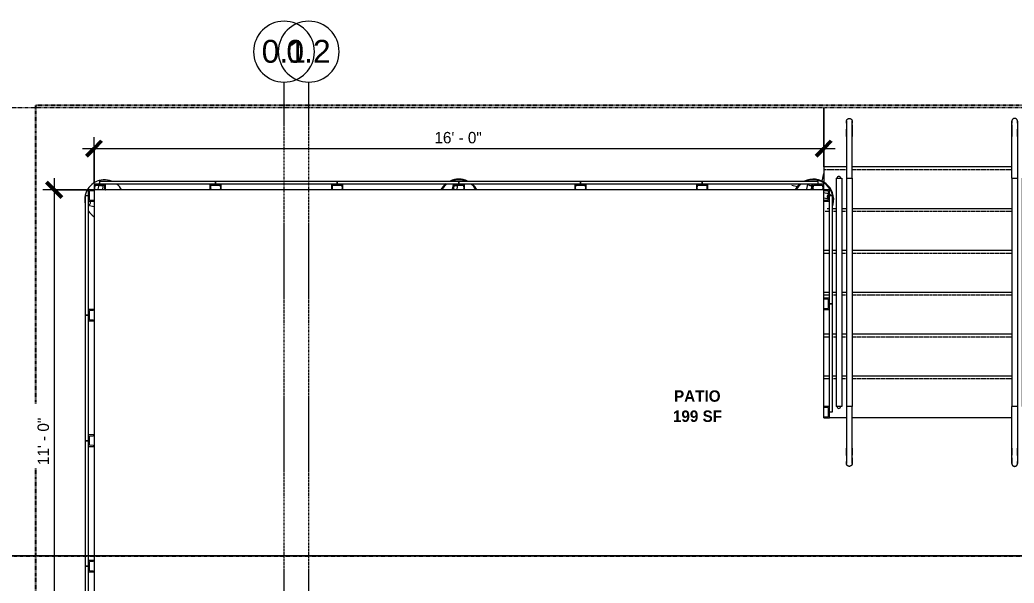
# Model space of a CAD drawing. Header units: inches. Extents: x -4058 to -1781, y 9814 to 12264.
# Drawn here: x -3898.8 to -3637.2, y 12115.7 to 12263.9 of the extents above; entities that cross this region are included whole.
import ezdxf

# ---------------------------------------------------------------- set-up
doc = ezdxf.new("R2010")
doc.units = ezdxf.units.IN
doc.header["$MEASUREMENT"] = 0
for name, pattern in [('Aligning Line 1_8_', [0.25, 0.125, -0.125]), ('Dash_2_', [0.25, 0.125, -0.125]), ('Grid Line 1_2_', [0.875, 0.5, -0.125, 0.125, -0.125]), ('Overhead 1_16_', [0.101562, 0.0625, -0.039062])]:
    doc.linetypes.add(name, pattern=pattern)
for name, color, linetype, lineweight in [('0-1', 7, 'Continuous', 5), ('0-2', 7, 'Continuous', 9), ('A-ANNO-DIMS', 211, 'Continuous', 9), ('A-ANNO-DIMS-32', 211, 'Continuous', 9), ('A-AREA-IDEN', 2, 'Continuous', 9), ('A-FLOR-1', 7, 'Continuous', 9), ('A-FLOR-HRAL-1', 7, 'Continuous', 9), ('A-GLAZ-CURT-1', 7, 'Continuous', 9), ('A-GLAZ-CWMG-1', 7, 'Continuous', 9), ('C-TOPO', 7, 'Continuous', 9), ('G-ANNO-SYMB', 111, 'Aligning Line 1_8_', 9), ('S-FNDN-1', 7, 'Continuous', 9), ('S-GRID-1', 1, 'Grid Line 1_2_', 9), ('S-GRID-IDEN', 1, 'Continuous', 9), ('S-STRS-1', 7, 'Continuous', 9), ('S-STRS-2', 7, 'Overhead 1_16_', 9)]:
    doc.layers.add(name, color=color, linetype=linetype, lineweight=lineweight)
doc.layers.add('0-3', color=250, linetype='Dash_2_')
doc.styles.add('Arial_1', font='arial.ttf', dxfattribs={"height": 6})
doc.styles.add('Century Gothic', font='ufonts.com_century-gothic.ttf', dxfattribs={"height": 3})
doc.styles.add('Century Gothic_B_1', font='GOTHICB.TTF', dxfattribs={"height": 3})
doc.dimstyles.new('MARKETING_DIMENSION', dxfattribs={"dimscale": 12, "dimtxt": 3.132505, "dimasz": 0.333333, "dimexe": 0.25, "dimexo": 0.166667, "dimgap": 0.041667, "dimtad": 1, "dimdec": 4, "dimrnd": 0.0625, "dimzin": 3, "dimdsep": 46, "dimlunit": 4, "dimtxsty": 'Century Gothic', "dimblk1": 'OBLIQUE', "dimblk2": 'OBLIQUE', "dimsah": 1, "dimcen": 0.09, "dimdle": 0.25, "dimazin": 0, "dimtfac": 1, "dimtdec": 4, "dimtix": 1, "dimtmove": 0, "dimatfit": 3, "dimfxl": 1, "dimtvp": 1, "dimtfill": 1, "dimfrac": 2, "dimtolj": 1, "dimtzin": 0, "dimarcsym": 2})

# ---------------------------------------------------------------- blocks, each defined once
blk = doc.blocks.new('Horizontal_Siding - Horizontal_Siding-2852725-UNIT PLANS - 1ST FLOOR')
at = {"layer": 'A-GLAZ-CURT-1'}
for p, q in [((-15.75, -2.25), (-15.75, -1.5)), ((15.75, -2.25), (-15.75, -2.25)), ((-14.25, -1.5), (14.25, -1.5)), ((15.75, -1.5), (15.75, -2.25))]:
    blk.add_line(p, q, dxfattribs=at)
blk = doc.blocks.new('Horizontal_Siding - Horizontal_Siding-2852726-UNIT PLANS - 1ST FLOOR')
at = {"layer": 'A-GLAZ-CURT-1'}
for p, q in [((-16.5, -2.25), (-16.5, -1.5)), ((16.5, -2.25), (-16.5, -2.25)), ((-15, -1.5), (15, -1.5)), ((16.5, -1.5), (16.5, -2.25))]:
    blk.add_line(p, q, dxfattribs=at)
blk = doc.blocks.new('Rectangular Mullion - RAILING POST-2669756-UNIT PLANS - 1ST FLOOR')
at = {"layer": 'A-GLAZ-CWMG-1'}
for p, q in [((-1.5, 1.5), (1.5, 1.5)), ((-1.5, 0), (-1.5, 1.5)), ((-1.22, 1.18), (-1.29, 0.21)), ((1.22, 1.18), (-1.22, 1.18)), ((1.29, 0.21), (1.22, 1.18)), ((1.5, 1.5), (1.5, 0))]:
    blk.add_line(p, q, dxfattribs=at)
for centre, radius, start, end in [((-1.5, 0.21), 0.21, 270, 0.528), ((1.5, 0.21), 0.211, 179.472, 270)]:
    blk.add_arc(centre, radius, start, end, dxfattribs=at)
blk = doc.blocks.new('Rectangular Mullion - RAILING POST-2806294-UNIT PLANS - 1ST FLOOR')
at = {"layer": 'A-GLAZ-CWMG-1'}
for p, q in [((0, 1.5), (-3, 1.5)), ((-3, 1.5), (-3, 0)), ((-2.79, 0.21), (-2.72, 1.18)), ((-2.72, 1.18), (-0.28, 1.18)), ((-0.28, 1.18), (-0.21, 0.21)), ((0, 0), (0, 1.5))]:
    blk.add_line(p, q, dxfattribs=at)
for centre, start, end in [((-3, 0.21), 270, 0.528), ((0, 0.21), 179.472, 270)]:
    blk.add_arc(centre, 0.21, start, end, dxfattribs=at)
blk = doc.blocks.new('Horizontal_Siding - Horizontal_Siding-2854549-UNIT PLANS - 1ST FLOOR')
at = {"layer": 'A-GLAZ-CURT-1'}
for p, q in [((-15.25, 2.25), (15.25, 2.25)), ((-15.25, 1.5), (-15.25, 2.25)), ((13.75, 1.5), (-13.75, 1.5)), ((15.25, 2.25), (15.25, 1.5))]:
    blk.add_line(p, q, dxfattribs=at)
blk = doc.blocks.new('Horizontal_Siding - Horizontal_Siding-2854550-UNIT PLANS - 1ST FLOOR')
at = {"layer": 'A-GLAZ-CURT-1'}
for p, q in [((-16, 2.25), (16, 2.25)), ((-16, 1.5), (-16, 2.25)), ((14.5, 1.5), (-14.5, 1.5)), ((16, 2.25), (16, 1.5))]:
    blk.add_line(p, q, dxfattribs=at)
blk = doc.blocks.new('Rectangular Mullion - RAILING POST-2666422-UNIT PLANS - 1ST FLOOR')
at = {"layer": 'A-GLAZ-CWMG-1'}
for p, q in [((-1.5, -1.5), (-1.5, 0)), ((1.5, 0), (1.5, -1.5)), ((1.5, -1.5), (-1.5, -1.5)), ((-1.29, -0.21), (-1.22, -1.18)), ((-1.22, -1.18), (1.22, -1.18)), ((1.22, -1.18), (1.29, -0.21))]:
    blk.add_line(p, q, dxfattribs=at)
for centre, radius, start, end in [((-1.5, -0.21), 0.211, 359.472, 90), ((1.5, -0.21), 0.21, 90, 180.528)]:
    blk.add_arc(centre, radius, start, end, dxfattribs=at)
blk = doc.blocks.new('Rectangular Mullion - RAILING POST-2680134-UNIT PLANS - 1ST FLOOR')
at = {"layer": 'A-GLAZ-CWMG-1'}
for p, q in [((-3, -1.5), (-3, 0)), ((0, 0), (0, -1.5)), ((0, -1.5), (-3, -1.5)), ((-2.79, -0.21), (-2.72, -1.18)), ((-2.72, -1.18), (-0.28, -1.18)), ((-0.28, -1.18), (-0.21, -0.21))]:
    blk.add_line(p, q, dxfattribs=at)
for centre, start, end in [((-3, -0.21), 359.472, 90), ((0, -0.21), 90, 180.528)]:
    blk.add_arc(centre, 0.21, start, end, dxfattribs=at)
blk = doc.blocks.new('Rectangular Mullion - RAILING POST-2806288-UNIT PLANS - 1ST FLOOR')
at = {"layer": 'A-GLAZ-CWMG-1'}
for p, q in [((-3, 0), (-3, -1.5)), ((0, -1.5), (0, 0)), ((-3, -1.5), (0, -1.5)), ((-2.72, -1.18), (-2.79, -0.21)), ((-0.28, -1.18), (-2.72, -1.18)), ((-0.21, -0.21), (-0.28, -1.18))]:
    blk.add_line(p, q, dxfattribs=at)
for centre, radius, start, end in [((-3, -0.21), 0.211, 359.472, 90), ((0, -0.21), 0.21, 90, 180.528)]:
    blk.add_arc(centre, radius, start, end, dxfattribs=at)
blk = doc.blocks.new('Horizontal_Siding - Horizontal_Siding-2853021-UNIT PLANS - 1ST FLOOR')
at = {"layer": 'A-GLAZ-CURT-1'}
for p, q in [((-14.25, 2.25), (14.25, 2.25)), ((-14.25, 1.5), (-14.25, 2.25)), ((12.75, 1.5), (-12.75, 1.5)), ((14.25, 2.25), (14.25, 1.5))]:
    blk.add_line(p, q, dxfattribs=at)
blk = doc.blocks.new('Railing - 1_-2850776-UNIT PLANS - 1ST FLOOR')
at = {"layer": 'A-FLOR-HRAL-1'}
for p, q in [((2, 11), (2, 0)), ((3.5, 0), (3.5, 11))]:
    blk.add_line(p, q, dxfattribs=at)
at = {"layer": 'A-FLOR-HRAL-1', "flags": 128}
for points in [[(2, 15), (2, 15.03), (2, 15.06), (2.01, 15.09), (2.01, 15.12), (2.01, 15.15), (2.02, 15.18), (2.03, 15.21), (2.04, 15.24), (2.05, 15.26), (2.06, 15.29), (2.07, 15.32), (2.08, 15.35), (2.1, 15.37), (2.11, 15.4), (2.13, 15.42), (2.15, 15.45), (2.17, 15.47), (2.19, 15.49), (2.21, 15.52), (2.23, 15.54), (2.25, 15.56), (2.27, 15.58), (2.3, 15.6), (2.32, 15.61), (2.34, 15.63), (2.37, 15.65), (2.4, 15.66), (2.42, 15.68), (2.45, 15.69), (2.48, 15.7), (2.51, 15.71), (2.53, 15.72), (2.56, 15.73), (2.59, 15.73), (2.62, 15.74), (2.65, 15.74), (2.68, 15.75), (2.71, 15.75), (2.74, 15.75)], [(2.75, 15.75), (2.78, 15.75), (2.81, 15.75), (2.84, 15.74), (2.87, 15.74), (2.9, 15.74), (2.93, 15.73), (2.96, 15.72), (2.99, 15.71), (3.01, 15.7), (3.04, 15.69), (3.07, 15.68), (3.1, 15.67), (3.12, 15.65), (3.15, 15.64), (3.17, 15.62), (3.2, 15.6), (3.22, 15.58), (3.24, 15.56), (3.27, 15.54), (3.29, 15.52), (3.31, 15.5), (3.33, 15.48), (3.35, 15.45), (3.36, 15.43), (3.38, 15.41), (3.4, 15.38), (3.41, 15.35), (3.43, 15.33), (3.44, 15.3), (3.45, 15.27), (3.46, 15.24), (3.47, 15.22), (3.48, 15.19), (3.48, 15.16), (3.49, 15.13), (3.49, 15.1), (3.5, 15.07), (3.5, 15.04), (3.5, 15.01)], [(2, 15), (2, 15), (2, 14.99), (2, 14.97), (2, 14.95), (2, 14.92), (2, 14.89), (2, 14.84), (2, 14.8), (2, 14.74), (2, 14.68), (2, 14.62), (2, 14.55), (2, 14.47), (2, 14.39), (2, 14.3), (2, 14.21), (2, 14.11), (2, 14.01), (2, 13.9), (2, 13.79), (2, 13.67), (2, 13.55), (2, 13.42), (2, 13.29), (2, 13.16), (2, 13.02), (2, 12.89), (2, 12.74), (2, 12.6), (2, 12.45), (2, 12.3), (2, 12.15), (2, 11.99), (2, 11.84), (2, 11.68), (2, 11.52), (2, 11.36), (2, 11.2), (2, 11.04), (2, 11)], [(2, 14.5), (2, 14.53), (2, 14.6), (2, 14.67), (2, 14.73), (2, 14.78), (2, 14.83), (2, 14.87), (2, 14.91), (2, 14.94), (2, 14.97), (2, 14.98), (2, 14.99), (2, 15)], [(3.5, 11), (3.5, 11.16), (3.5, 11.32), (3.5, 11.48), (3.5, 11.64), (3.5, 11.79), (3.5, 11.95), (3.5, 12.11), (3.5, 12.26), (3.5, 12.41), (3.5, 12.56), (3.5, 12.7), (3.5, 12.85), (3.5, 12.99), (3.5, 13.12), (3.5, 13.26), (3.5, 13.39), (3.5, 13.52), (3.5, 13.64), (3.5, 13.76), (3.5, 13.87), (3.5, 13.98), (3.5, 14.08), (3.5, 14.18), (3.5, 14.28), (3.5, 14.37), (3.5, 14.45), (3.5, 14.53), (3.5, 14.6), (3.5, 14.67), (3.5, 14.73), (3.5, 14.78), (3.5, 14.83), (3.5, 14.87), (3.5, 14.91), (3.5, 14.94), (3.5, 14.97), (3.5, 14.98), (3.5, 14.99), (3.5, 15), (3.5, 15)], [(3.5, 15), (3.5, 14.99), (3.5, 14.97), (3.5, 14.95), (3.5, 14.92), (3.5, 14.89), (3.5, 14.84), (3.5, 14.8), (3.5, 14.74), (3.5, 14.68), (3.5, 14.62), (3.5, 14.55), (3.5, 14.52)], [(3.5, 14.07), (3.5, 14.01), (3.5, 13.9), (3.5, 13.79), (3.5, 13.67), (3.5, 13.55), (3.5, 13.42), (3.5, 13.29), (3.5, 13.16), (3.5, 13.02), (3.5, 12.89), (3.5, 12.74), (3.5, 12.6), (3.5, 12.45), (3.5, 12.3), (3.5, 12.15), (3.5, 11.99), (3.5, 11.84), (3.5, 11.68), (3.5, 11.52), (3.5, 11.36), (3.5, 11.2), (3.5, 11.04), (3.5, 11)], [(2, 11), (2, 11.16), (2, 11.32), (2, 11.48), (2, 11.64), (2, 11.79), (2, 11.95), (2, 12.11), (2, 12.26), (2, 12.41), (2, 12.56), (2, 12.7), (2, 12.85), (2, 12.94)]]:
    blk.add_lwpolyline(points, dxfattribs=at)
at = {"layer": 'A-FLOR-HRAL-1'}
blk.add_arc((0, 0), 0.5, 360, 180, dxfattribs=at)
blk = doc.blocks.new('Railing - 1_-2850778-UNIT PLANS - 1ST FLOOR')
at = {"layer": 'A-FLOR-HRAL-1'}
for p, q in [((2, 0), (2, -11)), ((3.5, -11), (3.5, 0))]:
    blk.add_line(p, q, dxfattribs=at)
at = {"layer": 'A-FLOR-HRAL-1', "flags": 128}
for points in [[(2, -12.94), (2, -12.89), (2, -12.74), (2, -12.6), (2, -12.45), (2, -12.3), (2, -12.15), (2, -11.99), (2, -11.84), (2, -11.68), (2, -11.52), (2, -11.36), (2, -11.2), (2, -11.04), (2, -11)], [(2, -11), (2, -11.16), (2, -11.32), (2, -11.48), (2, -11.64), (2, -11.79), (2, -11.95), (2, -12.11), (2, -12.26), (2, -12.41), (2, -12.56), (2, -12.7), (2, -12.85), (2, -12.99), (2, -13.12), (2, -13.26), (2, -13.39), (2, -13.52), (2, -13.64), (2, -13.76), (2, -13.87), (2, -13.98), (2, -14.08), (2, -14.18), (2, -14.28), (2, -14.37), (2, -14.45), (2, -14.53), (2, -14.6), (2, -14.67), (2, -14.73), (2, -14.78), (2, -14.83), (2, -14.87), (2, -14.91), (2, -14.94), (2, -14.97), (2, -14.98), (2, -14.99), (2, -15), (2, -15)], [(3.5, -11), (3.5, -11.16), (3.5, -11.32), (3.5, -11.48), (3.5, -11.64), (3.5, -11.79), (3.5, -11.95), (3.5, -12.11), (3.5, -12.26), (3.5, -12.41), (3.5, -12.56), (3.5, -12.7), (3.5, -12.85)], [(3.5, -15), (3.5, -15), (3.5, -14.99), (3.5, -14.97), (3.5, -14.95), (3.5, -14.92), (3.5, -14.89), (3.5, -14.84), (3.5, -14.8), (3.5, -14.74), (3.5, -14.68), (3.5, -14.62), (3.5, -14.55), (3.5, -14.47), (3.5, -14.39), (3.5, -14.3), (3.5, -14.21), (3.5, -14.11), (3.5, -14.01), (3.5, -13.9), (3.5, -13.79), (3.5, -13.67), (3.5, -13.55), (3.5, -13.42), (3.5, -13.29), (3.5, -13.16), (3.5, -13.02), (3.5, -12.89), (3.5, -12.74), (3.5, -12.6), (3.5, -12.45), (3.5, -12.3), (3.5, -12.15), (3.5, -11.99), (3.5, -11.84), (3.5, -11.68), (3.5, -11.52), (3.5, -11.36), (3.5, -11.2), (3.5, -11.04), (3.5, -11)], [(2, -15), (2, -14.99), (2, -14.97), (2, -14.95), (2, -14.92), (2, -14.89), (2, -14.84), (2, -14.8), (2, -14.74), (2, -14.68), (2, -14.62), (2, -14.55), (2, -14.5)], [(2.75, -15.75), (2.72, -15.75), (2.69, -15.75), (2.66, -15.74), (2.63, -15.74), (2.6, -15.74), (2.57, -15.73), (2.54, -15.72), (2.51, -15.71), (2.49, -15.7), (2.46, -15.69), (2.43, -15.68), (2.4, -15.67), (2.38, -15.65), (2.35, -15.64), (2.33, -15.62), (2.3, -15.6), (2.28, -15.58), (2.26, -15.56), (2.23, -15.54), (2.21, -15.52), (2.19, -15.5), (2.17, -15.48), (2.15, -15.45), (2.14, -15.43), (2.12, -15.41), (2.1, -15.38), (2.09, -15.35), (2.07, -15.33), (2.06, -15.3), (2.05, -15.27), (2.04, -15.24), (2.03, -15.22), (2.02, -15.19), (2.02, -15.16), (2.01, -15.13), (2.01, -15.1), (2, -15.07), (2, -15.04), (2, -15.01)], [(3.5, -15), (3.5, -15.03), (3.5, -15.06), (3.49, -15.09), (3.49, -15.12), (3.49, -15.15), (3.48, -15.18), (3.47, -15.21), (3.46, -15.24), (3.45, -15.26), (3.44, -15.29), (3.43, -15.32), (3.42, -15.35), (3.4, -15.37), (3.39, -15.4), (3.37, -15.42), (3.35, -15.45), (3.33, -15.47), (3.31, -15.49), (3.29, -15.52), (3.27, -15.54), (3.25, -15.56), (3.23, -15.58), (3.2, -15.6), (3.18, -15.61), (3.16, -15.63), (3.13, -15.65), (3.1, -15.66), (3.08, -15.68), (3.05, -15.69), (3.02, -15.7), (2.99, -15.71), (2.97, -15.72), (2.94, -15.73), (2.91, -15.73), (2.88, -15.74), (2.85, -15.74), (2.82, -15.75), (2.79, -15.75), (2.76, -15.75)], [(3.5, -13.54), (3.5, -13.64), (3.5, -13.76), (3.5, -13.87), (3.5, -13.98), (3.5, -14.08), (3.5, -14.18), (3.5, -14.28), (3.5, -14.37), (3.5, -14.45), (3.5, -14.53), (3.5, -14.6), (3.5, -14.67), (3.5, -14.73), (3.5, -14.78), (3.5, -14.83), (3.5, -14.87), (3.5, -14.91), (3.5, -14.94), (3.5, -14.97), (3.5, -14.98), (3.5, -14.99), (3.5, -15)]]:
    blk.add_lwpolyline(points, dxfattribs=at)
at = {"layer": 'A-FLOR-HRAL-1'}
blk.add_arc((0, 0), 0.5, 180, 360, dxfattribs=at)
blk = doc.blocks.new('Railing - Railing-2854362-UNIT PLANS - 1ST FLOOR')
at = {"layer": 'A-FLOR-HRAL-1'}
for p, q in [((-3637.82, 12222.19), (-3636.32, 12222.19)), ((-3637.82, 12222.19), (-3637.82, 12162.19)), ((-3636.32, 12222.19), (-3636.32, 12162.19)), ((-3635.07, 12222.19), (-3633.57, 12222.19)), ((-3635.07, 12222.19), (-3635.07, 12162.19)), ((-3633.57, 12222.19), (-3633.57, 12162.19)), ((-3636.32, 12162.19), (-3637.82, 12162.19)), ((-3633.57, 12162.19), (-3635.07, 12162.19))]:
    blk.add_line(p, q, dxfattribs=at)
at = {"extrusion": (0, 0, -1), "zscale": -1}
for name, p in [('Railing - 1_-2850776-UNIT PLANS - 1ST FLOOR', (3634.32, 12222.19)), ('Railing - 1_-2850778-UNIT PLANS - 1ST FLOOR', (3634.32, 12162.19))]:
    blk.add_blockref(name, p, dxfattribs=at)
blk = doc.blocks.new('Railing - Railing-2854363-UNIT PLANS - 1ST FLOOR')
at = {"layer": 'A-FLOR-HRAL-1'}
for p, q in [((-3684.07, 12222.19), (-3682.57, 12222.19)), ((-3684.07, 12222.19), (-3684.07, 12162.19)), ((-3682.57, 12222.19), (-3682.57, 12162.19)), ((-3681.32, 12222.19), (-3679.82, 12222.19)), ((-3681.32, 12222.19), (-3681.32, 12162.19)), ((-3679.82, 12222.19), (-3679.82, 12162.19)), ((-3682.57, 12162.19), (-3684.07, 12162.19)), ((-3679.82, 12162.19), (-3681.32, 12162.19))]:
    blk.add_line(p, q, dxfattribs=at)
for name, p in [('Railing - 1_-2850776-UNIT PLANS - 1ST FLOOR', (-3683.32, 12222.19)), ('Railing - 1_-2850778-UNIT PLANS - 1ST FLOOR', (-3683.32, 12162.19))]:
    blk.add_blockref(name, p)
blk = doc.blocks.new('CTR - 1st Phase - Shell_rvt-1-UNIT PLANS - 1ST FLOOR')
at = {"layer": 'A-FLOR-1'}
for p, q in [((-3687.32, 12219.19), (-3879.32, 12219.19)), ((-3879.32, 12219.19), (-3879.32, 12087.19)), ((-3687.32, 12159.19), (-3687.32, 12219.19)), ((-3681.32, 12159.19), (-3685.82, 12159.19)), ((-3637.82, 12159.19), (-3679.82, 12159.19))]:
    blk.add_line(p, q, dxfattribs=at)
at = {"layer": 'S-STRS-1'}
for p, q in [((-3681.32, 12225.19), (-3687.32, 12225.19)), ((-3687.32, 12225.19), (-3687.32, 12221.15)), ((-3637.82, 12225.19), (-3679.82, 12225.19)), ((-3685.82, 12214.19), (-3686.37, 12214.19)), ((-3684.07, 12214.19), (-3685.07, 12214.19)), ((-3681.32, 12214.19), (-3682.57, 12214.19)), ((-3637.82, 12214.19), (-3679.82, 12214.19)), ((-3685.82, 12203.19), (-3687.32, 12203.19)), ((-3684.07, 12203.19), (-3685.07, 12203.19)), ((-3681.32, 12203.19), (-3682.57, 12203.19)), ((-3637.82, 12203.19), (-3679.82, 12203.19)), ((-3685.82, 12192.19), (-3687.32, 12192.19)), ((-3684.07, 12192.19), (-3685.07, 12192.19)), ((-3681.32, 12192.19), (-3682.57, 12192.19)), ((-3637.82, 12192.19), (-3679.82, 12192.19)), ((-3685.82, 12181.19), (-3687.32, 12181.19)), ((-3684.07, 12181.19), (-3685.07, 12181.19)), ((-3681.32, 12181.19), (-3682.57, 12181.19)), ((-3637.82, 12181.19), (-3679.82, 12181.19)), ((-3685.82, 12170.19), (-3687.32, 12170.19)), ((-3684.07, 12170.19), (-3685.07, 12170.19)), ((-3681.32, 12170.19), (-3682.57, 12170.19)), ((-3637.82, 12170.19), (-3679.82, 12170.19)), ((-3681.32, 12159.19), (-3685.82, 12159.19)), ((-3637.82, 12159.19), (-3679.82, 12159.19))]:
    blk.add_line(p, q, dxfattribs=at)
at = {"layer": 'S-STRS-2'}
for p, q in [((-3681.32, 12224.44), (-3687.32, 12224.44)), ((-3637.82, 12224.44), (-3679.82, 12224.44)), ((-3685.82, 12213.44), (-3686.94, 12213.44)), ((-3684.07, 12213.44), (-3685.07, 12213.44)), ((-3681.32, 12213.44), (-3682.57, 12213.44)), ((-3637.82, 12213.44), (-3679.82, 12213.44)), ((-3685.82, 12202.44), (-3687.32, 12202.44)), ((-3684.07, 12202.44), (-3685.07, 12202.44)), ((-3681.32, 12202.44), (-3682.57, 12202.44)), ((-3637.82, 12202.44), (-3679.82, 12202.44)), ((-3685.82, 12191.44), (-3687.32, 12191.44)), ((-3684.07, 12191.44), (-3685.07, 12191.44)), ((-3681.32, 12191.44), (-3682.57, 12191.44)), ((-3637.82, 12191.44), (-3679.82, 12191.44)), ((-3685.82, 12180.44), (-3687.32, 12180.44)), ((-3684.07, 12180.44), (-3685.07, 12180.44)), ((-3681.32, 12180.44), (-3682.57, 12180.44)), ((-3637.82, 12180.44), (-3679.82, 12180.44)), ((-3685.82, 12169.44), (-3687.32, 12169.44)), ((-3684.07, 12169.44), (-3685.07, 12169.44)), ((-3681.32, 12169.44), (-3682.57, 12169.44)), ((-3637.82, 12169.44), (-3679.82, 12169.44))]:
    blk.add_line(p, q, dxfattribs=at)
at = {"layer": '0-2'}
for name, p in [('Railing - Railing-2854363-UNIT PLANS - 1ST FLOOR', (0, 0)), ('Railing - Railing-2854362-UNIT PLANS - 1ST FLOOR', (0, 0)), ('Horizontal_Siding - Horizontal_Siding-2854549-UNIT PLANS - 1ST FLOOR', (-3862.57, 12219.19)), ('Horizontal_Siding - Horizontal_Siding-2854550-UNIT PLANS - 1ST FLOOR', (-3831.32, 12219.19)), ('Horizontal_Siding - Horizontal_Siding-2854550-UNIT PLANS - 1ST FLOOR', (-3799.32, 12219.19)), ('Horizontal_Siding - Horizontal_Siding-2854550-UNIT PLANS - 1ST FLOOR', (-3767.32, 12219.19)), ('Horizontal_Siding - Horizontal_Siding-2854550-UNIT PLANS - 1ST FLOOR', (-3735.32, 12219.19)), ('Horizontal_Siding - Horizontal_Siding-2854549-UNIT PLANS - 1ST FLOOR', (-3704.07, 12219.19))]:
    blk.add_blockref(name, p, dxfattribs=at)
for name, p, rotation in [('Rectangular Mullion - RAILING POST-2806288-UNIT PLANS - 1ST FLOOR', (-3879.32, 12219.19), 180), ('Horizontal_Siding - Horizontal_Siding-2852725-UNIT PLANS - 1ST FLOOR', (-3879.32, 12201.94), 270), ('Rectangular Mullion - RAILING POST-2806294-UNIT PLANS - 1ST FLOOR', (-3879.32, 12219.19), 90), ('Rectangular Mullion - RAILING POST-2806288-UNIT PLANS - 1ST FLOOR', (-3687.32, 12219.19), 89.99999999999947), ('Horizontal_Siding - Horizontal_Siding-2853021-UNIT PLANS - 1ST FLOOR', (-3687.32, 12203.44), 269.9999999999995), ('Horizontal_Siding - Horizontal_Siding-2853021-UNIT PLANS - 1ST FLOOR', (-3687.32, 12174.94), 269.9999999999995), ('Horizontal_Siding - Horizontal_Siding-2852726-UNIT PLANS - 1ST FLOOR', (-3879.32, 12169.69), 270), ('Horizontal_Siding - Horizontal_Siding-2852726-UNIT PLANS - 1ST FLOOR', (-3879.32, 12136.69), 270), ('Horizontal_Siding - Horizontal_Siding-2852725-UNIT PLANS - 1ST FLOOR', (-3879.32, 12104.44), 270)]:
    blk.add_blockref(name, p, dxfattribs=dict(at, rotation=rotation))
at = {"layer": '0-2', "extrusion": (0, 0, -1)}
for name, p, rotation in [('Rectangular Mullion - RAILING POST-2666422-UNIT PLANS - 1ST FLOOR', (3847.32, 12219.19), 180), ('Rectangular Mullion - RAILING POST-2666422-UNIT PLANS - 1ST FLOOR', (3815.32, 12219.19), 180), ('Rectangular Mullion - RAILING POST-2666422-UNIT PLANS - 1ST FLOOR', (3783.32, 12219.19), 180), ('Rectangular Mullion - RAILING POST-2666422-UNIT PLANS - 1ST FLOOR', (3751.32, 12219.19), 180), ('Rectangular Mullion - RAILING POST-2666422-UNIT PLANS - 1ST FLOOR', (3719.32, 12219.19), 180), ('Rectangular Mullion - RAILING POST-2680134-UNIT PLANS - 1ST FLOOR', (3687.32, 12219.19), 180), ('Rectangular Mullion - RAILING POST-2666422-UNIT PLANS - 1ST FLOOR', (3687.32, 12189.19), 270.0000000000005), ('Rectangular Mullion - RAILING POST-2669756-UNIT PLANS - 1ST FLOOR', (3879.32, 12186.19), 270), ('Rectangular Mullion - RAILING POST-2680134-UNIT PLANS - 1ST FLOOR', (3687.32, 12159.19), 270.0000000000005), ('Rectangular Mullion - RAILING POST-2669756-UNIT PLANS - 1ST FLOOR', (3879.32, 12153.19), 270), ('Rectangular Mullion - RAILING POST-2669756-UNIT PLANS - 1ST FLOOR', (3879.32, 12120.19), 270)]:
    blk.add_blockref(name, p, dxfattribs=dict(at, rotation=rotation))
blk = doc.blocks.new('CTR  - Topography_rvt-1-UNIT PLANS - 1ST FLOOR')
at = {"layer": 'C-TOPO'}
for p, q in [((-3687.32, 12225.19), (-3687.32, 12240.76)), ((-3687.32, 12240.76), (-3687.32, 12225.19))]:
    blk.add_line(p, q, dxfattribs=at)
blk = doc.blocks.new('316600 - Special Foundations - Diamond Pier - Generic - 316600 - Special Foundations - Diamond Pier - Generic-562664-UNIT PLANS - 1ST FLOOR')
at = {"layer": 'S-FNDN-1'}
for p, q in [((-1.54, 3.8), (-1.77, 2.8)), ((-1.42, 4.32), (-1.47, 4.12)), ((-0.47, 2.87), (-0.26, 3.8)), ((-4.27, -1.43), (-2.8, -1.77)), ((-2.86, -0.48), (-3.27, -0.38))]:
    blk.add_line(p, q, dxfattribs=at)
for start, end in [(69.3118, 166.9807), (30.4651, 52.255), (166.9807, 193.4113), (214.7051, 237.5864)]:
    blk.add_arc((0, 0), 5.21, start, end, dxfattribs=at)
for centre, major_axis, start_param, end_param in [((-0.81, 4.18), (-0.609, 0.141), 5.724761, 6.698069), ((-0.81, 4.18), (-0.609, 0.141), 1.18371, 1.570796), ((-0.81, 4.18), (-0.609, 0.141), 1.570796, 2.547178), ((-4.18, -0.81), (0.141, 0.609), 3.242164, 4.712389), ((-4.18, -0.81), (0.141, 0.609), 4.712389, 5.668597)]:
    blk.add_ellipse(centre, major_axis=major_axis, ratio=0.764544, start_param=start_param, end_param=end_param, dxfattribs=at)
blk = doc.blocks.new('316600 - Special Foundations - Diamond Pier - Generic - 316600 - Special Foundations - Diamond Pier - Generic-V112-UNIT PLANS - 1ST FLOOR')
at = {"layer": 'S-FNDN-1'}
for p, q in [((2.74, 6.92), (2.26, 4.87)), ((-4.15, 3.38), (-5.64, 3.72)), ((-1.47, 4.12), (-1.77, 2.8)), ((-0.47, 2.87), (-0.23, 3.93)), ((3.95, 1.51), (2.8, 1.77)), ((2.86, 0.48), (3.95, 0.22)), ((4.32, 1.42), (4.27, 1.43))]:
    blk.add_line(p, q, dxfattribs=at)
for radius, start, end in [(5.41, 346.9807, 115.0926), (5.41, 129.8268, 151.0098), (5.21, 127.0125, 149.7497), (5.21, 346.9807, 109.2843), (5.21, 345.2342, 346.9807), (5.41, 339.65, 346.9807)]:
    blk.add_arc((0, 0), radius, start, end, dxfattribs=at)
for centre, major_axis, start_param, end_param in [((-0.81, 4.18), (-0.609, 0.141), 0.414884, 1.570796), ((-0.81, 4.18), (-0.609, 0.141), 1.570796, 3.002938), ((4.18, 0.81), (0.141, 0.609), 1.570796, 2.954004), ((4.18, 0.81), (0.141, 0.609), 0.785398, 1.570796), ((4.18, 0.81), (0.141, 0.609), 5.410384, 6.383757)]:
    blk.add_ellipse(centre, major_axis=major_axis, ratio=0.764544, start_param=start_param, end_param=end_param, dxfattribs=at)
blk = doc.blocks.new('316600 - Special Foundations - Diamond Pier - Generic - 316600 - Special Foundations - Diamond Pier - Generic-V113-UNIT PLANS - 1ST FLOOR')
at = {"layer": 'S-FNDN-1'}
for p, q in [((-1.5, 3.98), (-1.77, 2.8)), ((-0.47, 2.87), (-0.26, 3.8))]:
    blk.add_line(p, q, dxfattribs=at)
for radius, start, end in [(5.41, 65.0422, 115.0926), (5.41, 129.8268, 151.0098), (5.21, 127.0125, 149.7497), (5.21, 69.3118, 109.2843), (5.21, 30.4651, 52.255), (5.41, 29.273, 49.9415)]:
    blk.add_arc((0, 0), radius, start, end, dxfattribs=at)
for start_param, end_param in [(1.18371, 1.570796), (1.570796, 2.547178)]:
    blk.add_ellipse((-0.81, 4.18), major_axis=(-0.609, 0.141), ratio=0.764544, start_param=start_param, end_param=end_param, dxfattribs=at)
blk = doc.blocks.new('CTR - 1st Phase - Structure_rvt-1-UNIT PLANS - 1ST FLOOR')
at = {"layer": '0-2'}
for name, p in [('316600 - Special Foundations - Diamond Pier - Generic - 316600 - Special Foundations - Diamond Pier - Generic-V112-UNIT PLANS - 1ST FLOOR', (-3690.09, 12216.57)), ('316600 - Special Foundations - Diamond Pier - Generic - 316600 - Special Foundations - Diamond Pier - Generic-562664-UNIT PLANS - 1ST FLOOR', (-3876.55, 12216.57)), ('316600 - Special Foundations - Diamond Pier - Generic - 316600 - Special Foundations - Diamond Pier - Generic-V113-UNIT PLANS - 1ST FLOOR', (-3783.32, 12216.57))]:
    blk.add_blockref(name, p, dxfattribs=at)
blk = doc.blocks.new('Grid - Grid Head - Circle-50561-UNIT PLANS - 1ST FLOOR')
at = {"layer": 'S-GRID-IDEN'}
for start, end in [(360, 180), (180, 360)]:
    blk.add_arc((0, 0), 0.25, start, end, dxfattribs=at)
blk = doc.blocks.new('DIMBLOCK1409-UNIT PLANS - 1ST FLOOR')
at = {"layer": 'A-ANNO-DIMS-32', "lineweight": 50}
for p, q in [((-3889.83, 12219.19), (-3891.83, 12221.19)), ((-3889.83, 12219.19), (-3887.83, 12217.19)), ((-3889.83, 12087.19), (-3891.83, 12089.19)), ((-3889.83, 12087.19), (-3887.83, 12085.19))]:
    blk.add_line(p, q, dxfattribs=at)
at = {"layer": 'A-ANNO-DIMS-32'}
for p, q in [((-3889.83, 12222.19), (-3889.83, 12084.19)), ((-3881.32, 12219.19), (-3892.83, 12219.19)), ((-3889.83, 12219.19), (-3881.32, 12219.19)), ((-3881.32, 12087.19), (-3892.83, 12087.19)), ((-3889.83, 12087.19), (-3881.32, 12087.19))]:
    blk.add_line(p, q, dxfattribs=at)
at = {"layer": 'A-ANNO-DIMS-32', "color": 0, "insert": (-3894.18, 12146.78), "char_height": 3, "width": 15.394, "attachment_point": 1, "rotation": 90, "line_spacing_factor": 0.984502, "style": 'Century Gothic', "bg_fill": 3, "box_fill_scale": 1.25, "bg_fill_color": 256, "bg_fill_true_color": 13158600, "bg_fill_transparency": 0}
blk.add_mtext('11\' - 0"', dxfattribs=at)
blk = doc.blocks.new('_Oblique')
at = {"color": 0, "linetype": 'ByBlock', "lineweight": -2}
blk.add_line((-0.5, -0.5), (0.5, 0.5), dxfattribs=at)
blk = doc.blocks.new('DIMBLOCK1410-UNIT PLANS - 1ST FLOOR')
at = {"layer": 'A-ANNO-DIMS-32'}
for p, q in [((-3879.32, 12221.19), (-3879.32, 12233.05)), ((-3687.32, 12227.19), (-3687.32, 12233.05)), ((-3882.32, 12230.05), (-3684.32, 12230.05)), ((-3879.32, 12230.05), (-3879.32, 12221.19)), ((-3687.32, 12230.05), (-3687.32, 12227.19))]:
    blk.add_line(p, q, dxfattribs=at)
at = {"layer": 'A-ANNO-DIMS-32', "lineweight": 50}
for p, q in [((-3879.32, 12230.05), (-3877.32, 12232.05)), ((-3687.32, 12230.05), (-3685.32, 12232.05)), ((-3879.32, 12230.05), (-3881.32, 12228.05)), ((-3687.32, 12230.05), (-3689.32, 12228.05))]:
    blk.add_line(p, q, dxfattribs=at)
at = {"layer": 'A-ANNO-DIMS-32', "color": 0, "insert": (-3789.74, 12234.39), "char_height": 3, "width": 15.394, "attachment_point": 1, "line_spacing_factor": 0.984502, "style": 'Century Gothic', "bg_fill": 3, "box_fill_scale": 1.25, "bg_fill_color": 256, "bg_fill_true_color": 13158600, "bg_fill_transparency": 0}
blk.add_mtext('16\' - 0"', dxfattribs=at)

msp = doc.modelspace()

# ---------------------------------------------------------------- linework, layer by layer
at = {"layer": '0-3'}
msp.add_line((-3894.63505, 12241.4514), (-3458.38979, 12241.4514), dxfattribs=at)
at = {"layer": 'G-ANNO-SYMB'}
msp.add_line((-1813.52288, 12240.74859), (-4009.5295, 12240.74859), dxfattribs=at)

# ---------------------------------------------------------------- block references
at = {"layer": '0-1'}
msp.add_blockref('CTR - 1st Phase - Shell_rvt-1-UNIT PLANS - 1ST FLOOR', (0, 0), dxfattribs=at)
at = {"layer": 'S-GRID-IDEN', "xscale": 31.99999999999999, "yscale": 31.99999999999999, "zscale": 31.99999999999999}
for p in [(-3829.32374, 12255.50061), (-3822.82374, 12255.50061)]:
    msp.add_blockref('Grid - Grid Head - Circle-50561-UNIT PLANS - 1ST FLOOR', p, dxfattribs=at)

# ---------------------------------------------------------------- texts
at = {"layer": 'S-GRID-IDEN', "char_height": 6, "width": 14.14, "attachment_point": 1, "style": 'Arial_1'}
for s, insert in [('0.1', (-3835.20244, 12258.59659)), ('0.2', (-3828.70244, 12258.59659))]:
    msp.add_mtext(s, dxfattribs=dict(at, insert=insert))

# ---------------------------------------------------------------- next in the draw order: linework, layer by layer
at = {"layer": '0-3'}
for p, q in [((-3894.63505, 11828.93671), (-3894.63505, 12241.4514)), ((-3940.29498, 12122.87704), (-2851.7738, 12122.87704))]:
    msp.add_line(p, q, dxfattribs=at)
at = {"layer": 'G-ANNO-SYMB'}
msp.add_line((-2851.7738, 12122.87704), (-3940.29498, 12122.87704), dxfattribs=at)
at = {"layer": 'S-GRID-1'}
for p, q in [((-3829.32374, 9814.0266), (-3829.32374, 12247.50061)), ((-3822.82374, 9814.0266), (-3822.82374, 12247.50061))]:
    msp.add_line(p, q, dxfattribs=at)

# ---------------------------------------------------------------- next in the draw order: block references
at = {"layer": '0-1'}
for name in ['CTR  - Topography_rvt-1-UNIT PLANS - 1ST FLOOR', 'CTR - 1st Phase - Structure_rvt-1-UNIT PLANS - 1ST FLOOR']:
    msp.add_blockref(name, (0, 0), dxfattribs=at)

# ---------------------------------------------------------------- next in the draw order: texts
at = {"layer": 'A-AREA-IDEN', "char_height": 3, "attachment_point": 1, "style": 'Century Gothic_B_1'}
for s, insert, width in [('PATIO', (-3726.70582, 12166.42462), 14.645), ('199 SF', (-3726.99559, 12161.12749), 15.352)]:
    msp.add_mtext(s, dxfattribs=dict(at, insert=insert, width=width))

# ---------------------------------------------------------------- next in the draw order: dimensions: what is measured, and where the dimension line sits
at = {"layer": 'A-ANNO-DIMS'}
dim = msp.add_linear_dim(base=(-3889.83267, 12087.1894), p1=(-3879.32374, 12219.1894), p2=(-3879.32374, 12087.1894), angle=90, dimstyle='MARKETING_DIMENSION', override={"dimpost": '<>', "dimfxl": 132}, dxfattribs=at)
dim.commit()
dim.dimension.update_dxf_attribs({"geometry": 'DIMBLOCK1409-UNIT PLANS - 1ST FLOOR', "text_midpoint": (-3891.90813, 12153.1894)})

# ---------------------------------------------------------------- next in the draw order: dimensions: what is measured, and where the dimension line sits
dim = msp.add_linear_dim(base=(-3687.32374, 12230.04561), p1=(-3879.32374, 12219.1894), p2=(-3687.32374, 12225.1894), dimstyle='MARKETING_DIMENSION', override={"dimpost": '<>', "dimfxl": 192.093727}, dxfattribs=at)
dim.commit()
dim.dimension.update_dxf_attribs({"geometry": 'DIMBLOCK1410-UNIT PLANS - 1ST FLOOR', "text_midpoint": (-3783.32374, 12232.12107)})

doc.saveas('drawing.dxf')
